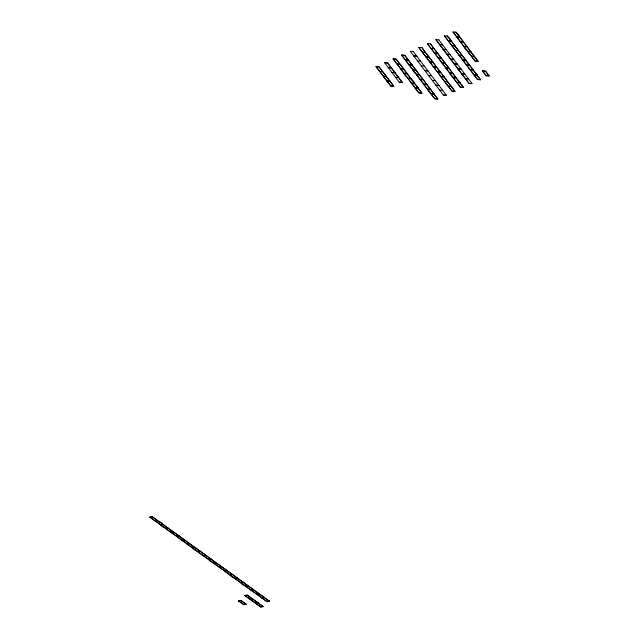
<?xml version="1.0" encoding="UTF-8"?>
<svg xmlns="http://www.w3.org/2000/svg" width="639" height="639" viewBox="0 0 639 639"><rect width="100%" height="100%" fill="white"/><g stroke="black" fill="none" stroke-linecap="round" stroke-linejoin="round"><path stroke-width="0.96" d="M149.869 517.175L152.29 516.639L157.45 520.513L152.234 516.751L149.869 517.175L155.077 520.929L157.498 520.402M155.077 520.929L149.925 517.055M160.541 524.867C175.973 534.1 153.823 523.285 162.905 524.451L168.121 528.213L162.961 524.339L160.421 524.779L155.261 520.905L160.469 524.667C169.551 525.833 147.401 515.01 162.833 524.244M165.876 528.717L171.148 532.359L173.457 532.055L168.249 528.301L165.876 528.717L171.092 532.479L173.632 532.031L178.848 535.794L173.584 532.151L171.268 532.455L176.484 536.209L178.848 535.794M168.249 528.301L173.512 531.944M171.22 532.567L176.484 536.209M176.556 536.417L181.819 540.059L184.128 539.755L178.92 536.001L176.556 536.417L181.764 540.171L184.312 539.731L189.519 543.493L184.256 539.843L181.947 540.147L187.155 543.909L189.519 543.493M178.92 536.001L184.184 539.643M181.891 540.267L187.155 543.909M187.227 544.109L192.491 547.759L194.807 547.455L189.591 543.693L187.227 544.109L192.443 547.871L194.983 547.431L200.143 551.305L194.983 547.431M189.591 543.693L194.855 547.335M197.826 551.601C186.66 542.247 195.75 553.701 200.199 551.185M197.898 551.808L203.114 555.571L197.898 551.808L200.271 551.393L205.534 555.035L200.319 551.273L197.778 551.721M203.242 555.658L208.506 559.301L210.814 558.997L205.606 555.243L203.242 555.658L208.45 559.421L210.998 558.973L216.15 562.847L210.942 559.093C201.86 557.919 224.009 568.742 208.578 559.508M205.606 555.243L210.87 558.885M213.913 563.358L219.177 567.001L221.493 566.697L216.278 562.935L213.913 563.358L219.121 567.112L221.669 566.673L226.877 570.427L221.613 566.785L219.305 567.089L224.513 570.851L226.877 570.427M216.278 562.935L221.541 566.585M219.249 567.2L224.513 570.851M224.585 571.05L229.848 574.693L232.165 574.397L226.949 570.635L224.585 571.05L229.8 574.812L232.34 574.365L237.5 578.239L232.34 574.365M226.949 570.635L232.221 574.277M235.192 578.543C224.017 569.189 233.107 580.643 237.556 578.127M235.264 578.75L240.528 582.393L242.836 582.089L237.628 578.335L235.264 578.75L240.472 582.512L243.02 582.065L248.172 585.939L243.02 582.065M237.628 578.335L242.892 581.977M238.483 600.892L240.903 600.356L246.055 604.23L243.691 604.654L238.483 600.892L240.847 600.476L246.055 604.23M245.863 586.243C234.689 576.889 243.778 588.335 248.228 585.827M245.935 586.45L251.143 590.204L245.935 586.45L248.299 586.027L253.563 589.677L248.355 585.915L245.807 586.354M244.873 595.596L247.293 595.061L252.453 598.935L247.245 595.173L244.873 595.596L250.089 599.35L252.629 598.911L257.844 602.665L252.581 599.023L250.264 599.326L255.48 603.088L257.844 602.665M243.691 604.654L246.111 604.119M251.271 590.292L256.535 593.943L258.851 593.639L253.635 589.877L251.271 590.292L256.487 594.054L259.027 593.615L264.242 597.369L258.971 593.727L256.662 594.03L261.87 597.784L264.242 597.369M253.635 589.877L258.899 593.519M250.089 599.35L252.509 598.823M250.216 599.446L255.48 603.088M255.552 603.288L260.816 606.938L263.18 606.515L260.76 607.05L255.552 603.288L257.916 602.873L263.124 606.635M257.916 602.873L263.18 606.515M256.606 594.142L261.87 597.784M261.942 597.992L267.214 601.634L269.578 601.219L267.158 601.754L261.942 597.992L264.314 597.577L269.522 601.331M264.314 597.577L269.578 601.219M376.044 66.704L379.111 66.791L382.641 71.648L379.039 66.895L376.044 66.704L379.646 71.456L382.793 71.664L386.395 76.416L382.729 71.76L379.798 71.464L383.4 76.217L386.395 76.416M384.662 62.75L387.593 63.045L391.188 67.798L387.657 62.941L384.662 62.75L399.247 82.207L402.25 82.399L398.72 77.551L395.565 77.335L398.632 77.431L394.966 72.782L392.034 72.487M379.646 71.456L376.107 66.6M393.137 59.004L396.204 59.092L399.734 63.948L396.14 59.195L393.137 59.004L396.739 63.756L399.894 63.964L403.489 68.716L399.822 64.06L396.891 63.764L400.493 68.517L403.489 68.716M388.256 67.502L391.348 67.814L394.878 72.67L391.276 67.91L388.344 67.614M379.726 71.568L383.4 76.217M383.416 76.432L387.082 81.089L390.014 81.385L386.411 76.632L383.416 76.432L387.018 81.185L390.165 81.393L393.768 86.153L390.701 86.057L387.17 81.201L390.772 85.953L393.768 86.153M386.411 76.632L390.086 81.281M401.683 55.154L404.751 55.242L408.289 60.098L404.687 55.345L401.683 55.154L405.286 59.906L408.441 60.114L412.043 64.866L408.369 60.21L405.438 59.914L409.04 64.667L412.043 64.866M396.739 63.756L393.209 58.9M394.966 72.782L398.632 77.431M387.098 81.305L390.165 81.393M405.286 59.906L401.755 55.05M396.827 63.868L400.493 68.517M400.509 68.732L404.175 73.389L407.107 73.685L403.513 68.932L400.509 68.732L404.112 73.485L407.267 73.701L410.797 78.549L407.195 73.797C397.618 70.138 415.614 85.906 404.199 73.605M395.717 77.351L398.648 77.646L402.25 82.399M413.233 51.495L446.326 95.187L443.322 94.995L410.23 51.304L413.305 51.392M403.513 68.932L407.179 73.581M418.785 47.454L422.379 52.206L418.785 47.454L421.852 47.542L425.382 52.398L421.852 47.542M413.904 55.952L416.987 56.264L413.992 56.064M405.374 60.018L409.04 64.667M409.056 64.882L412.73 69.539L415.662 69.835L412.059 65.082L409.056 64.882L412.658 69.643L415.813 69.851L419.344 74.699L415.741 69.947C406.164 66.288 424.16 82.056 412.746 69.755M399.247 82.207L402.314 82.303M412.059 65.082L415.725 69.731M427.331 43.604L430.934 48.356L427.331 43.604L430.398 43.692L433.929 48.548L430.398 43.692M422.467 52.318L426.133 56.967L429.065 57.27L425.47 52.51L422.467 52.318L426.069 57.071L429.224 57.278L432.819 62.031L429.152 57.382L426.221 57.087L429.823 61.839L432.819 62.031M417.674 60.937L420.518 61.12M418.241 88.182L415.238 87.99L411.636 83.238L414.567 83.533L418.241 88.182L414.639 83.429L411.484 83.222L407.954 78.365L411.548 83.126C421.133 86.784 403.137 71.017 414.551 83.318M425.47 52.51L429.136 57.167M446.166 49.57L443.234 49.267L439.56 44.618L442.635 44.714L439.48 44.506L435.942 39.65L439.544 44.403L442.476 44.698M431.013 48.468L434.688 53.117L437.619 53.42L434.017 48.66L431.013 48.468L434.616 53.221L437.771 53.428L441.373 58.181L437.699 53.532L434.768 53.237L438.37 57.989L441.373 58.181M421.365 65.801L424.208 65.985M438.881 39.945L472.037 83.541L469.034 83.342L465.44 78.589L468.97 83.445L471.965 83.637M416.428 74.619L420.103 79.276L423.034 79.571L419.432 74.819L416.428 74.619L420.031 79.372L423.186 79.579L426.788 84.332L423.114 79.683L420.182 79.388L423.785 84.14L426.788 84.332M434.017 48.66L437.683 53.317M454.776 45.617L451.781 45.417L448.179 40.664L451.11 40.96L454.776 45.617L451.182 40.864L448.027 40.656L444.496 35.8L448.091 40.553C457.676 44.219 439.68 28.443 451.094 40.752M419.432 74.819L423.098 79.468M426.157 57.183L429.823 61.839M429.839 62.055L433.442 66.807L429.839 62.055L432.843 62.247L436.437 66.999L432.907 62.151L429.751 61.943M424.959 70.554L428.05 70.865L425.047 70.665M411.572 83.342L415.238 87.99M415.254 88.206L418.92 92.855L421.86 93.15L418.857 92.959L415.254 88.206L418.257 88.398L421.86 93.15M463.331 41.767L460.328 41.575L456.725 36.814L459.657 37.118L463.331 41.767L459.729 37.014L456.573 36.806L453.043 31.95L456.645 36.703C466.222 40.369 448.227 24.594 459.641 36.902M439.56 44.618L443.234 49.267M449.936 54.547L446.853 54.243L443.314 49.387L446.917 54.139L449.848 54.435M434.704 53.333L438.37 57.989M418.257 88.398L421.924 93.054M433.53 66.919L437.196 71.576L440.127 71.872L436.525 67.119L433.53 66.919L437.124 71.672L440.279 71.88L443.881 76.632L440.215 71.983L437.284 71.688L440.878 76.44L443.881 76.632M428.737 75.538L431.581 75.721M420.119 79.492L423.785 84.14M423.801 84.356L427.475 89.005L430.406 89.3L426.804 84.548L423.801 84.356L427.403 89.109L430.558 89.316L434.089 94.173L430.558 89.316M441.453 58.301L444.992 63.149L441.453 58.301L438.306 58.093M436.525 67.119L440.191 71.768M448.115 40.768L451.781 45.417M451.797 45.633L455.463 50.289L458.395 50.585L454.8 45.832L451.797 45.633L455.399 50.393L458.554 50.601L462.085 55.449L458.554 50.601M426.804 84.548L430.47 89.204M441.988 62.957L438.458 58.101L441.988 62.957L445.143 63.165L448.746 67.918L445.071 63.269L442.14 62.965L445.742 67.726L448.746 67.918M454.8 45.832L458.467 50.481M432.419 80.402L435.263 80.586M456.661 36.918L460.328 41.575M460.344 41.783L464.018 46.439L466.949 46.735L463.347 41.982L460.344 41.783L463.946 46.543L467.101 46.751L470.631 51.599L467.101 46.751M450.535 59.107L447.004 54.251L450.535 59.107L453.69 59.315L450.623 59.219L454.289 63.876L457.22 64.172M442.076 63.069L445.742 67.726M445.758 67.942L449.433 72.59L452.364 72.886L448.762 68.133L445.758 67.942L449.361 72.694L452.516 72.902L456.046 77.75L452.444 72.998C442.867 69.339 460.863 85.107 449.449 72.806M463.347 41.982L467.013 46.631M437.212 71.792L440.878 76.44M440.902 76.656L444.496 81.409L440.902 76.656L443.897 76.848L447.5 81.6L443.969 76.752L440.814 76.544M436.022 85.155L438.953 85.45M436.11 85.275L439.041 85.57M431.157 93.877C423.481 82.096 429.184 96.241 434.161 94.069M431.173 94.093L434.847 98.741L437.843 98.941L434.776 98.845L431.173 94.093L434.177 94.284L437.779 99.037M448.762 68.133L452.428 72.782M459.082 55.258L455.551 50.401L459.082 55.258L462.237 55.465L465.839 60.218L462.173 55.569L459.241 55.273L462.836 60.026L465.839 60.218M450.623 59.219L454.289 63.876M457.995 68.956L461.598 73.709L457.995 68.956L461.062 69.052L457.907 68.844L454.377 63.988L457.979 68.74L460.911 69.036M434.177 94.284L437.843 98.941M444.584 81.52L448.251 86.177L451.19 86.473L447.588 81.72L444.584 81.52L448.187 86.273L451.342 86.481L454.944 91.241L451.869 91.145L448.338 86.289L451.941 91.042L454.944 91.241M439.792 90.139L442.635 90.323M467.7 51.304C460.024 39.522 465.727 53.676 470.703 51.503M467.716 51.519L471.39 56.176L474.322 56.472L470.719 51.719L467.716 51.519L471.318 56.272L474.473 56.48L478.076 61.232L475.009 61.144L471.47 56.288L475.073 61.04L478.076 61.232M447.588 81.72L451.254 86.369M459.169 55.369L462.836 60.026M462.86 60.242L466.526 64.89L469.457 65.186L465.855 60.433L462.86 60.242L466.454 64.994L469.609 65.202L473.14 70.058L469.609 65.202M453.131 77.67L456.805 82.327L459.737 82.623L456.134 77.87L453.131 77.67L456.733 82.423L459.888 82.631L463.491 87.391L460.423 87.295L456.885 82.439L460.487 87.192L463.491 87.391M470.719 51.719L474.386 56.368M465.855 60.433L469.521 65.082M456.134 77.87L459.8 82.519M448.274 86.393L451.342 86.481M465.368 78.693L468.435 78.781L465.28 78.573L461.749 73.725L465.352 78.477L468.283 78.773M471.406 56.392L474.473 56.48M456.821 82.543L459.888 82.631M470.144 69.859L466.614 65.002L470.144 69.859L473.299 70.066L476.894 74.819L473.227 70.17L470.296 69.875L473.898 74.627L476.894 74.819M470.232 69.97L473.898 74.627M473.914 74.843L477.581 79.492L480.584 79.691L477.517 79.595L473.914 74.843L476.918 75.035L480.512 79.787M476.918 75.035L480.584 79.691M482.461 70.993L485.528 71.081L489.067 75.937L486.063 75.745L482.461 70.993L485.464 71.185L489.067 75.937M486.063 75.745L489.131 75.841M155.205 521.025L157.625 520.489M165.757 528.629L168.297 528.181M176.428 536.329L178.976 535.881M187.099 544.021L189.647 543.581M203.114 555.571L205.654 555.123M213.785 563.263L216.333 562.823M224.465 570.962L227.005 570.523M235.136 578.662L237.676 578.215M251.143 590.204L253.691 589.765M261.822 597.904L264.362 597.457M255.424 603.2L257.972 602.761M452.971 32.054L456.038 32.142M444.424 35.904L447.492 35.992M435.878 39.754L438.945 39.842M460.264 41.671L463.411 41.878M451.709 45.521L454.864 45.728M430.934 48.356L434.081 48.564M443.162 49.371L446.318 49.578L443.25 49.483M467.636 51.408L470.783 51.615M422.379 52.206L425.534 52.414M462.772 60.122L465.927 60.33M454.225 63.972L457.38 64.18L454.313 64.092M408.976 64.771L412.123 64.978M433.442 66.807L436.597 67.015M445.679 67.822L448.826 68.03M400.421 68.621L403.576 68.828M461.598 73.709L464.753 73.916L461.685 73.82M473.826 74.723L476.982 74.931M394.942 72.566L391.875 72.471L395.03 72.678M416.348 74.507L419.496 74.715M453.051 77.559L456.198 77.766M383.328 76.321L386.483 76.528M407.794 78.357L410.869 78.453M407.882 78.469L410.949 78.565M444.496 81.409L447.651 81.616M423.721 84.244L426.868 84.452M415.166 88.094L418.321 88.302M431.093 93.973L434.24 94.181M443.322 94.995L446.326 95.187M244.929 595.476L250.145 599.238M238.539 600.78L243.747 604.534M474.402 56.583L478.004 61.336M482.533 70.889L486.135 75.642M459.816 82.735L463.419 87.487M451.27 86.585L454.872 91.337M390.102 81.496L393.704 86.249"/></g></svg>
